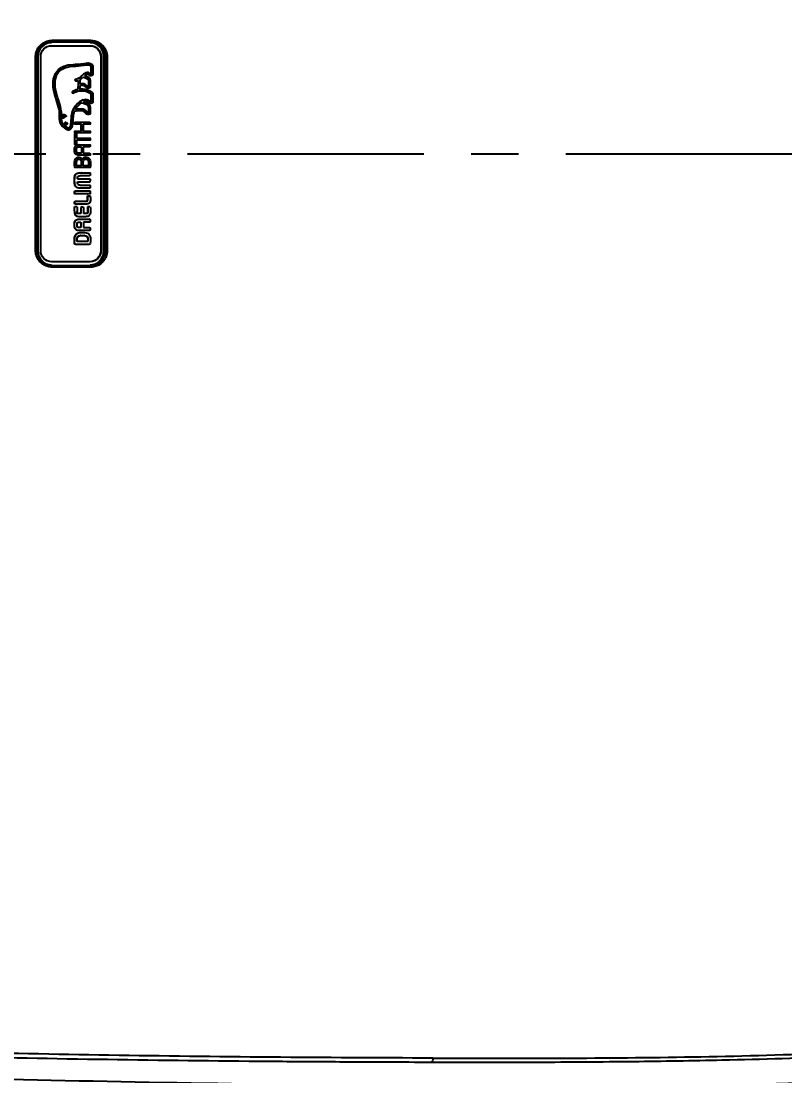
# Model space of a CAD drawing. Extents: x -2137 to 3740, y 68 to 2359.
# Drawn here: x -1369 to -1207.5, y 1499.8 to 1723 of the extents above; entities that cross this region are included whole.
import ezdxf

# ---------------------------------------------------------------- set-up
doc = ezdxf.new("R2010")
doc.units = 0
doc.header["$LTSCALE"] = 20
doc.header["$MEASUREMENT"] = 0
doc.linetypes.add('CENTER', pattern=[2, 1.25, -0.25, 0.25, -0.25])
doc.layers.get('0').update_dxf_attribs({"linetype": 'CONTINUOUS'})
doc.layers.get('DEFPOINTS').update_dxf_attribs({"linetype": 'CONTINUOUS'})
doc.layers.add('1', color=7, linetype='CONTINUOUS')
doc.layers.add('CENTER', color=2, linetype='CENTER')
doc.dimstyles.get("Standard").update_dxf_attribs({"dimtxt": 2.7, "dimasz": 2.5, "dimexe": 1.5, "dimexo": 1.5, "dimgap": 1.5, "dimtad": 1, "dimdec": 0, "dimlfac": 10, "dimzin": 0, "dimdsep": 46, "dimtxsty": 'Standard', "dimcen": 0, "dimclrt": 2, "dimadec": 0, "dimazin": 0, "dimtfac": 1, "dimtdec": 0, "dimtmove": 0, "dimatfit": 3, "dimfxl": 0, "dimtolj": 1, "dimtzin": 0, "dimarcsym": 0})

# ---------------------------------------------------------------- blocks, each defined once
blk = doc.blocks.new('A$Cca7b564f')
at = {"layer": '1', "color": 7, "linetype": 'Continuous'}
for p, q in [((149.54, 223.11), (157.73, 223.11)), ((146.57, 220.75), (146.57, 179.75)), ((146.65, 220.75), (146.65, 179.75)), ((147.26, 179.75), (147.26, 220.75)), ((153.39, 219.08), (154.1, 219.13)), ((153.43, 219.08), (153.39, 219.08)), ((153.43, 219.08), (154.14, 219.13)), ((153.47, 218.7), (154.16, 218.76)), ((154.14, 219.13), (154.1, 219.13)), ((155.17, 219.23), (156.96, 219.44)), ((155.21, 219.23), (155.17, 219.23)), ((155.21, 219.23), (157, 219.44)), ((155.26, 218.86), (157.04, 219.07)), ((157, 219.44), (156.96, 219.44)), ((159.97, 220.75), (159.97, 179.75)), ((160.01, 220.75), (159.97, 220.75)), ((160.01, 220.75), (160.01, 179.75)), ((160.62, 179.75), (160.62, 220.75)), ((157.89, 218.63), (157.89, 217.23)), ((157.93, 218.63), (157.89, 218.63)), ((157.93, 217.23), (157.89, 217.23)), ((157.93, 218.63), (157.93, 217.23)), ((158.29, 218.63), (158.29, 217.21)), ((154.73, 215.99), (154.69, 215.99)), ((155.78, 215.03), (155.74, 215.03)), ((156.9, 214.31), (156.86, 214.31)), ((157.36, 215.72), (157.36, 214.58)), ((157.4, 215.72), (157.36, 215.72)), ((157.4, 214.58), (157.36, 214.58)), ((157.4, 215.72), (157.4, 214.58)), ((157.74, 215.72), (157.74, 214.62)), ((154.02, 213.39), (153.98, 213.39)), ((155.06, 213.82), (155.02, 213.82)), ((157.26, 214.09), (157.22, 214.09)), ((157.89, 212.78), (157.89, 211.36)), ((157.93, 212.78), (157.89, 212.78)), ((157.93, 212.78), (157.93, 211.36)), ((158.29, 212.78), (158.29, 211.36)), ((157.4, 211.15), (157.36, 211.15)), ((157.4, 210.01), (157.36, 210.01)), ((157.36, 210.01), (157.36, 209.01)), ((157.4, 210.01), (157.4, 209.01)), ((157.74, 210.01), (157.74, 209.01)), ((157.93, 211.36), (157.89, 211.36)), ((151.29, 208.18), (151.25, 208.18)), ((151.25, 207.71), (151.25, 208.18)), ((151.29, 207.71), (151.25, 207.71)), ((151.29, 207.71), (151.29, 208.18)), ((151.65, 207.73), (151.65, 208.18)), ((152.4, 208.13), (152.36, 208.13)), ((156.87, 208.79), (156.83, 208.79)), ((157.4, 209.01), (157.36, 209.01)), ((152.22, 205.79), (152.19, 205.8)), ((152.23, 205.8), (152.19, 205.8)), ((152.26, 205.79), (152.22, 205.79)), ((152.26, 205.79), (152.23, 205.8)), ((152.44, 206.12), (152.4, 206.14)), ((152.48, 206.86), (152.44, 206.86)), ((152.48, 206.37), (152.44, 206.37)), ((152.6, 206.89), (152.57, 206.89)), ((153.62, 206.97), (153.59, 206.49)), ((153.63, 206.49), (153.59, 206.49)), ((153.66, 206.97), (153.62, 206.97)), ((153.66, 206.97), (153.63, 206.49)), ((154.02, 206.95), (153.99, 206.46)), ((154.49, 206.83), (154.45, 206.83)), ((154.45, 206.6), (154.45, 206.83)), ((154.49, 206.6), (154.45, 206.6)), ((154.49, 206.6), (154.49, 206.83)), ((154.57, 206.92), (154.53, 206.92)), ((154.57, 206.52), (154.53, 206.52)), ((154.57, 206.92), (157.66, 206.92)), ((155.88, 206.52), (154.57, 206.52)), ((155.84, 205.04), (155.84, 206.52)), ((155.88, 205.04), (155.88, 206.52)), ((157.66, 206.52), (156.24, 206.52)), ((156.24, 206.52), (156.24, 205.04)), ((157.75, 206.83), (157.75, 206.6)), ((154.49, 204.95), (154.45, 204.95)), ((154.45, 204.72), (154.45, 204.95)), ((154.49, 204.72), (154.45, 204.72)), ((154.49, 204.38), (154.45, 204.38)), ((154.45, 202.28), (154.45, 204.38)), ((154.49, 204.72), (154.49, 204.95)), ((154.49, 202.28), (154.49, 204.38)), ((154.56, 204.46), (154.52, 204.46)), ((154.57, 205.04), (154.53, 205.04)), ((154.57, 204.64), (154.53, 204.64)), ((154.56, 204.46), (154.74, 204.46)), ((154.57, 205.04), (155.88, 205.04)), ((157.66, 204.64), (154.57, 204.64)), ((154.82, 204.38), (154.82, 203.53)), ((154.82, 203.53), (157.67, 203.53)), ((157.67, 203.13), (154.82, 203.13)), ((154.82, 203.13), (154.82, 202.28)), ((156.24, 205.04), (157.66, 205.04)), ((157.75, 204.95), (157.75, 204.72)), ((157.75, 203.45), (157.75, 203.21)), ((154.46, 201.22), (154.42, 201.22)), ((154.46, 200.9), (154.42, 200.9)), ((154.49, 202.28), (154.45, 202.28)), ((154.56, 202.21), (154.52, 202.21)), ((154.74, 202.21), (154.56, 202.21)), ((154.64, 201.87), (154.6, 201.87)), ((155.36, 202.13), (155.32, 202.13)), ((155.36, 202.13), (157.67, 202.13)), ((155.36, 201.73), (155.89, 201.73)), ((155.85, 201.73), (155.85, 200.35)), ((155.89, 201.73), (155.89, 200.35)), ((157.67, 201.73), (156.24, 201.73)), ((156.24, 201.73), (156.24, 200.35)), ((157.75, 202.05), (157.75, 201.81)), ((154.68, 200.17), (154.64, 200.17)), ((155.36, 199.95), (155.32, 199.95)), ((155.89, 200.35), (155.36, 200.35)), ((157.67, 199.95), (155.36, 199.95)), ((156.24, 200.35), (157.67, 200.35)), ((156.77, 199.53), (156.73, 199.53)), ((157.75, 200.27), (157.75, 200.03)), ((154.46, 198.12), (154.42, 198.12)), ((154.49, 197.45), (154.45, 197.45)), ((154.62, 197.32), (154.58, 197.32)), ((157.61, 197.32), (154.62, 197.32)), ((155.88, 197.72), (154.83, 197.72)), ((155.88, 198.44), (155.84, 198.44)), ((155.84, 198.44), (155.84, 197.72)), ((155.88, 198.44), (155.88, 197.72)), ((156.24, 197.72), (156.24, 198.5)), ((157.4, 197.72), (156.24, 197.72)), ((157.4, 198.57), (157.36, 198.57)), ((155.01, 194.92), (157.56, 194.92)), ((155.01, 194.29), (157.56, 194.29)), ((157.56, 195.6), (155.62, 195.6)), ((155.85, 196.24), (155.81, 196.24)), ((155.85, 196.24), (157.56, 196.24)), ((157.75, 196.04), (157.75, 195.8)), ((157.75, 194.72), (157.75, 194.49)), ((154.44, 192.18), (154.4, 192.18)), ((154.4, 191.94), (154.4, 192.18)), ((154.48, 193.81), (154.44, 193.81)), ((154.44, 191.94), (154.44, 192.18)), ((154.63, 192.37), (154.59, 192.37)), ((154.63, 192.37), (157.54, 192.37)), ((155.62, 193.6), (157.56, 193.6)), ((155.85, 192.97), (155.81, 192.97)), ((157.56, 192.97), (155.85, 192.97)), ((157.74, 192.18), (157.74, 191.94)), ((157.75, 193.41), (157.75, 193.16)), ((154.44, 191.94), (154.4, 191.94)), ((154.44, 190.01), (154.4, 190.01)), ((154.4, 189.77), (154.4, 190.01)), ((154.44, 189.77), (154.4, 189.77)), ((154.44, 189.77), (154.44, 190.01)), ((154.63, 191.74), (154.59, 191.74)), ((157.54, 191.74), (154.63, 191.74)), ((157.22, 191.32), (157.18, 191.32)), ((157.18, 190.6), (157.18, 191.32)), ((157.22, 190.6), (157.18, 190.6)), ((157.22, 191.32), (157.72, 191.32)), ((157.22, 190.6), (157.22, 191.32)), ((157.72, 191.32), (157.72, 191.28)), ((154.42, 188.1), (154.38, 188.1)), ((154.41, 188.99), (154.42, 189.04)), ((154.45, 188.99), (154.41, 188.99)), ((154.46, 189.04), (154.42, 189.04)), ((154.45, 188.99), (154.46, 189.04)), ((154.98, 189.04), (154.46, 189.04)), ((154.63, 189.57), (154.59, 189.57)), ((156.74, 189.57), (154.63, 189.57)), ((154.98, 188.99), (154.97, 188.01)), ((154.98, 189.04), (154.98, 188.99)), ((155.76, 188.84), (155.72, 188.84)), ((155.72, 188.84), (155.72, 187.58)), ((155.76, 188.84), (155.76, 187.58)), ((155.96, 189.04), (155.92, 189.04)), ((156.9, 187.58), (156.3, 187.58)), ((157.22, 189.04), (157.18, 189.04)), ((157.18, 189.04), (157.18, 188.01)), ((157.22, 188.01), (157.18, 188.01)), ((157.73, 189.04), (157.22, 189.04)), ((157.22, 189.04), (157.22, 188.01)), ((157.73, 189.04), (157.74, 189)), ((154.42, 185.32), (154.38, 185.32)), ((155.3, 186.95), (156.9, 186.95)), ((155.39, 186.39), (157.56, 186.39)), ((155.39, 185.76), (155.76, 185.76)), ((155.72, 185.76), (155.72, 184.62)), ((155.76, 185.76), (155.76, 184.62)), ((157.56, 185.76), (156.31, 185.76)), ((156.31, 185.76), (156.31, 184.62)), ((154.42, 185.06), (154.38, 185.06)), ((154.69, 184.22), (154.65, 184.22)), ((157.56, 183.99), (155.39, 183.99)), ((155.76, 184.62), (155.72, 184.62)), ((156.31, 184.62), (157.56, 184.62)), ((154.67, 181.03), (154.63, 181.03)), ((157.52, 181.03), (154.67, 181.03)), ((157.23, 181.66), (154.98, 181.66)), ((155.74, 182.96), (155.7, 182.96)), ((156.52, 182.95), (156.48, 182.95)), ((157.24, 182.17), (157.2, 182.17)), ((160.01, 179.75), (159.97, 179.75)), ((157.73, 177.38), (149.54, 177.38))]:
    blk.add_line(p, q, dxfattribs=at)
for centre, major_axis, ratio, start_param, end_param in [((149.58, 224.25), (0, 0.3), 0.264534, 3.141593, 4.718609), ((161.23, 220.75), (0.3, 0), 0.006353, 1.307824, 3.141593), ((146.08, 179.75), (-0.3, 0), 0.005279, 1.839542, 3.141593), ((157.73, 176.25), (0, -0.3), 0.26146, 1.563892, 3.141593)]:
    blk.add_ellipse(centre, major_axis=major_axis, ratio=ratio, start_param=start_param, end_param=end_param, dxfattribs=at)
for points, knots in [([(91.56, 394.95), (91.98, 394.96), (93.34, 395), (96.14, 395.06), (100.47, 395.17), (106.33, 395.31), (113.71, 395.49), (122.61, 395.71), (133.05, 395.96), (145.04, 396.23), (158.6, 396.52), (173.76, 396.82), (190.52, 397.12), (208.95, 397.4), (229.06, 397.65), (250.95, 397.82), (274.7, 397.79), (300.4, 397.29), (327.99, 395.89), (357.19, 393.11), (387.85, 388.14), (419.61, 380.29), (452.27, 369.6), (485.51, 355.68), (518.58, 337.51), (550.11, 313.75), (577.38, 282.69), (596, 243.67), (600.39, 209.77), (599.21, 183.75), (596.19, 164.12), (588.25, 139.72), (572.76, 112.33), (547.83, 84.7), (513.32, 59.28), (471.36, 37.94), (427.88, 22.32), (388.83, 12.45), (358.53, 7.64), (337.57, 5.51), (323.01, 4.43), (308.63, 3.61), (288.26, 2.88), (259.11, 2.6), (221.62, 2.89), (178.21, 3.55), (137.75, 4.4), (108.72, 5.13), (95.29, 5.45), (91.56, 5.54)], [0, 0, 0, 0, 0.001119, 0.003576, 0.007371, 0.012506, 0.018979, 0.02679, 0.035938, 0.046425, 0.05825, 0.071413, 0.085913, 0.10175, 0.118924, 0.137435, 0.15728, 0.17846, 0.200993, 0.22488, 0.250117, 0.276698, 0.304621, 0.333888, 0.364502, 0.396462, 0.42976, 0.464381, 0.500343, 0.511789, 0.527896, 0.548652, 0.574047, 0.604076, 0.638738, 0.678033, 0.718519, 0.751229, 0.77616, 0.79331, 0.802684, 0.811893, 0.828579, 0.852743, 0.884394, 0.923538, 0.964679, 0.990168, 1, 1, 1, 1]), ([(304.63, 391.72), (308.37, 391.59), (315.74, 391.31), (326.65, 390.65), (337.21, 389.79), (347.43, 388.74), (357.3, 387.51), (366.82, 386.11), (375.97, 384.56), (384.76, 382.86), (400.36, 379.47), (424.16, 373.12), (457.12, 361.58), (485.82, 348.59), (515.76, 331.55), (546.08, 309.11), (573.78, 275.54), (589.45, 236.94), (593.7, 199.1), (589.33, 165.05), (578.8, 137.11), (566.26, 116.36), (549.58, 96.59), (527.86, 77.33), (502.92, 61.15), (474.59, 46.56), (445.2, 34.39), (415.39, 24.84), (389.48, 18.45), (367.22, 14.26), (342.91, 11.08), (317.48, 9.09), (293.54, 8.42), (271.98, 8.08), (251.5, 7.94), (237.34, 7.97), (229.95, 7.98)], [0, 0, 0, 0, 0.013632, 0.026844, 0.039636, 0.052011, 0.063969, 0.075511, 0.086638, 0.097352, 0.107654, 0.143885, 0.185511, 0.232509, 0.256269, 0.308634, 0.366526, 0.409252, 0.455718, 0.50111, 0.530534, 0.561832, 0.587262, 0.622725, 0.665169, 0.693167, 0.736588, 0.778758, 0.805081, 0.832178, 0.860065, 0.893414, 0.924466, 0.947353, 0.972531, 1, 1, 1, 1]), ([(146.16, 220.75), (146.18, 221), (146.21, 221.51), (146.47, 222.24), (146.86, 222.89), (147.37, 223.43), (147.94, 223.81), (148.52, 224.07), (149.09, 224.22), (149.47, 224.24), (149.66, 224.25)], [0, 0, 0, 0, 0.135511, 0.271849, 0.411596, 0.545473, 0.672653, 0.789787, 0.894801, 1, 1, 1, 1]), ([(146.38, 220.75), (146.38, 221.6), (146.74, 222.45), (147.94, 223.62), (148.76, 223.95), (149.58, 223.95)], [0, 0, 0, 0, 0.5, 0.5, 1, 1, 1, 1]), ([(149.66, 224.25), (151.02, 224.25), (153.74, 224.25), (156.45, 224.25), (157.81, 224.25)], [0, 0, 0, 0, 0.500231, 1, 1, 1, 1]), ([(157.73, 223.95), (158.04, 223.95), (158.68, 223.85), (159.54, 223.44), (160.21, 222.83), (160.64, 222.15), (160.88, 221.46), (160.93, 221), (160.93, 220.76), (160.93, 220.75)], [0, 0, 0, 0, 0.187818, 0.389346, 0.566936, 0.724267, 0.864271, 0.989376, 1, 1, 1, 1]), ([(157.81, 224.25), (158.11, 224.22), (158.69, 224.18), (159.47, 223.84), (160.1, 223.41), (160.73, 222.76), (161.11, 222.02), (161.29, 221.27), (161.3, 220.92), (161.31, 220.75)], [0, 0, 0, 0, 0.166105, 0.321356, 0.464124, 0.588876, 0.811375, 0.905746, 1, 1, 1, 1]), ([(146.38, 179.75), (146.38, 184.09), (146.38, 193.27), (146.38, 206.93), (146.38, 216.26), (146.38, 220.75)], [0, 0, 0, 0, 0.317848, 0.671539, 1, 1, 1, 1]), ([(151.25, 208.18), (151.24, 208.66), (151.25, 209.2), (151.15, 209.66), (151.02, 210.3), (150.81, 210.93), (150.61, 211.54), (150.36, 212.3), (150.12, 213.05), (149.99, 213.84), (149.75, 215.34), (149.88, 217.03), (151.05, 218.1), (151.7, 218.7), (152.54, 218.98), (153.39, 219.08)], [0, 0, 0, 0, 0.2, 0.2, 0.2, 0.4, 0.4, 0.4, 0.6, 0.6, 0.6, 0.8, 0.8, 0.8, 1, 1, 1, 1]), ([(151.29, 208.18), (151.28, 208.66), (151.29, 209.2), (151.19, 209.66), (151.06, 210.3), (150.85, 210.93), (150.65, 211.54), (150.4, 212.3), (150.16, 213.05), (150.03, 213.84), (149.79, 215.34), (149.92, 217.03), (151.09, 218.1), (151.74, 218.7), (152.58, 218.98), (153.43, 219.08)], [0, 0, 0, 0, 0.2, 0.2, 0.2, 0.4, 0.4, 0.4, 0.6, 0.6, 0.6, 0.8, 0.8, 0.8, 1, 1, 1, 1]), ([(157, 219.44), (157.36, 219.48), (157.76, 219.46), (158.04, 219.19), (158.19, 219.05), (158.29, 218.83), (158.29, 218.63)], [0, 0, 0, 0, 0.5, 0.5, 0.5, 1, 1, 1, 1]), ([(157.04, 219.07), (157.28, 219.1), (157.61, 219.1), (157.8, 218.92), (157.87, 218.85), (157.93, 218.73), (157.93, 218.63)], [0, 0, 0, 0, 0.5, 0.5, 0.5, 1, 1, 1, 1]), ([(151.65, 208.18), (151.64, 208.69), (151.65, 209.24), (151.54, 209.74), (151.41, 210.4), (151.2, 211.03), (150.99, 211.67), (150.75, 212.4), (150.51, 213.14), (150.39, 213.9), (150.17, 215.27), (150.26, 216.84), (151.33, 217.82), (151.92, 218.37), (152.7, 218.61), (153.47, 218.7)], [0, 0, 0, 0, 0.2, 0.2, 0.2, 0.4, 0.4, 0.4, 0.6, 0.6, 0.6, 0.8, 0.8, 0.8, 1, 1, 1, 1]), ([(157.89, 217.23), (157.89, 217.17), (157.87, 217.13), (157.71, 217.13), (157.52, 217.34), (157.18, 217.47), (156.96, 217.46), (156.76, 217.36), (156.42, 217.2), (156.16, 216.96), (155.88, 216.71), (155.54, 216.39), (155.18, 216.02), (154.69, 215.99)], [0, 0, 0, 0, 0.2, 0.2, 0.4, 0.4, 0.6, 0.6, 0.6, 0.8, 0.8, 0.8, 1, 1, 1, 1]), ([(157.93, 217.23), (157.93, 217.17), (157.91, 217.13), (157.75, 217.13), (157.56, 217.34), (157.22, 217.47), (157, 217.46), (156.8, 217.36), (156.46, 217.2), (156.2, 216.96), (155.92, 216.71), (155.58, 216.39), (155.22, 216.02), (154.73, 215.99)], [0, 0, 0, 0, 0.2, 0.2, 0.4, 0.4, 0.6, 0.6, 0.6, 0.8, 0.8, 0.8, 1, 1, 1, 1]), ([(158.29, 217.21), (158.29, 216.99), (158.2, 216.79), (157.68, 216.67), (157.53, 216.97), (157.3, 217.05), (157.18, 217.09), (157.06, 217.08), (156.81, 216.95), (156.67, 216.85), (156.54, 216.75)], [0, 0, 0, 0, 0.25, 0.25, 0.5, 0.5, 0.5, 0.75, 0.75, 1, 1, 1, 1]), ([(158.25, 217.21), (158.25, 216.99), (158.16, 216.79), (157.64, 216.67), (157.49, 216.97), (157.26, 217.05), (157.17, 217.08), (157.08, 217.08), (156.99, 217.05)], [0, 0, 0, 0, 0.363571, 0.363571, 0.727142, 0.727142, 0.727142, 1, 1, 1, 1]), ([(154.69, 215.99), (154.6, 215.98), (154.5, 215.94), (154.51, 215.75), (154.55, 215.7), (154.62, 215.68)], [0, 0, 0, 0, 0.614211, 0.614211, 1, 1, 1, 1]), ([(154.73, 215.99), (154.64, 215.98), (154.54, 215.94), (154.55, 215.71), (154.66, 215.65), (154.93, 215.67), (155.08, 215.71), (155.24, 215.77)], [0, 0, 0, 0, 0.333333, 0.333333, 0.666667, 0.666667, 1, 1, 1, 1]), ([(157.14, 214.57), (156.83, 214.9), (156.5, 215.05), (156.04, 215.05), (155.96, 215.05), (155.87, 215.04), (155.78, 215.03)], [0, 0, 0, 0, 0.5, 0.5, 0.5, 1, 1, 1, 1]), ([(156.86, 214.31), (156.61, 214.59), (156.37, 214.69), (156, 214.69), (155.93, 214.69), (155.85, 214.68), (155.78, 214.67)], [0, 0, 0, 0, 0.5, 0.5, 0.5, 1, 1, 1, 1]), ([(156.9, 214.31), (156.65, 214.59), (156.41, 214.69), (156.04, 214.69), (155.97, 214.69), (155.89, 214.68), (155.82, 214.67)], [0, 0, 0, 0, 0.5, 0.5, 0.5, 1, 1, 1, 1]), ([(157.4, 214.58), (157.4, 214.52), (157.35, 214.48), (157.24, 214.48), (157.18, 214.53), (157.14, 214.57)], [0, 0, 0, 0, 0.5, 0.5, 1, 1, 1, 1]), ([(157.74, 214.62), (157.74, 214.47), (157.71, 214.31), (157.52, 214.12), (157.38, 214.06), (157.26, 214.09)], [0, 0, 0, 0, 0.5, 0.5, 1, 1, 1, 1]), ([(153.98, 213.39), (153.9, 213.35), (153.86, 213.25), (153.94, 213.12), (153.99, 213.09), (154.03, 213.09)], [0, 0, 0, 0, 0.645838, 0.645838, 1, 1, 1, 1]), ([(154.02, 213.39), (153.94, 213.35), (153.9, 213.25), (154, 213.08), (154.11, 213.07), (154.19, 213.12)], [0, 0, 0, 0, 0.5, 0.5, 1, 1, 1, 1]), ([(154.19, 213.12), (154.49, 213.31), (154.97, 213.46), (155.31, 213.53), (156.17, 213.69), (157.01, 213.56), (157.76, 213.09), (157.88, 213.01), (157.93, 212.92), (157.93, 212.78)], [0, 0, 0, 0, 0.333333, 0.333333, 0.333333, 0.666667, 0.666667, 0.666667, 1, 1, 1, 1]), ([(155.36, 213.54), (156.19, 213.68), (157, 213.54), (157.72, 213.09), (157.84, 213.01), (157.89, 212.92), (157.89, 212.78)], [0, 0, 0, 0, 0.491652, 0.491652, 0.491652, 1, 1, 1, 1]), ([(155.4, 213.91), (156.28, 214.05), (157.14, 213.89), (157.91, 213.41), (158.13, 213.27), (158.25, 213.05), (158.25, 212.78)], [0, 0, 0, 0, 0.5, 0.5, 0.5, 1, 1, 1, 1]), ([(155.44, 213.91), (156.32, 214.05), (157.18, 213.89), (157.95, 213.41), (158.17, 213.27), (158.29, 213.05), (158.29, 212.78)], [0, 0, 0, 0, 0.5, 0.5, 0.5, 1, 1, 1, 1]), ([(156.2, 211.62), (155.88, 211.51), (155.58, 211.33), (155.34, 211.12), (154.59, 210.47), (153.93, 209.6), (153.75, 208.58), (153.67, 208.07), (153.65, 207.49), (153.62, 206.97)], [0, 0, 0, 0, 0.165771, 0.165771, 0.165771, 0.582885, 0.582885, 0.582885, 1, 1, 1, 1]), ([(157.65, 211.39), (156.98, 212.01), (155.98, 211.65), (155.38, 211.12), (154.63, 210.47), (153.97, 209.6), (153.79, 208.58), (153.71, 208.07), (153.69, 207.49), (153.66, 206.97)], [0, 0, 0, 0, 0.333333, 0.333333, 0.333333, 0.666667, 0.666667, 0.666667, 1, 1, 1, 1]), ([(158.06, 210.96), (158.01, 210.93), (157.95, 210.91), (157.69, 210.88), (157.48, 211.02), (157.36, 211.15)], [0, 0, 0, 0, 0.222413, 0.222413, 1, 1, 1, 1]), ([(158.29, 211.36), (158.29, 211.12), (158.14, 210.93), (157.73, 210.88), (157.52, 211.02), (157.4, 211.15)], [0, 0, 0, 0, 0.5, 0.5, 1, 1, 1, 1]), ([(157.93, 211.36), (157.93, 211.31), (157.9, 211.26), (157.79, 211.26), (157.69, 211.35), (157.65, 211.39)], [0, 0, 0, 0, 0.5, 0.5, 1, 1, 1, 1]), ([(152.13, 207.78), (152.09, 207.73), (152, 207.73), (151.95, 207.78), (151.79, 207.93), (151.65, 208.19), (151.79, 208.4), (151.87, 208.52), (151.99, 208.59), (152.17, 208.56), (152.2, 208.56), (152.23, 208.55)], [0, 0, 0, 0, 0.315047, 0.315047, 0.315047, 0.630095, 0.630095, 0.630095, 0.945142, 0.945142, 1, 1, 1, 1]), ([(152.17, 207.78), (152.13, 207.73), (152.04, 207.73), (151.99, 207.78), (151.83, 207.93), (151.69, 208.19), (151.83, 208.4), (151.91, 208.52), (152.03, 208.59), (152.34, 208.55), (152.56, 208.4), (152.63, 208.24)], [0, 0, 0, 0, 0.25, 0.25, 0.25, 0.5, 0.5, 0.5, 0.75, 0.75, 1, 1, 1, 1]), ([(152.4, 208.13), (152.36, 208.2), (152.24, 208.27), (152.12, 208.29), (152.08, 208.28), (151.99, 208.14), (152.1, 208.03), (152.16, 207.97)], [0, 0, 0, 0, 0.333333, 0.333333, 0.666667, 0.666667, 1, 1, 1, 1]), ([(152.36, 208.13), (152.32, 208.2), (152.2, 208.27), (152.12, 208.28), (152.11, 208.28), (152.09, 208.28)], [0, 0, 0, 0, 0.784478, 0.784478, 1, 1, 1, 1]), ([(154.35, 209.19), (154.26, 208.98), (154.19, 208.75), (154.15, 208.52), (154.06, 208.02), (154.05, 207.46), (154.02, 206.95)], [0, 0, 0, 0, 0.5, 0.5, 0.5, 1, 1, 1, 1]), ([(156.87, 208.79), (156.57, 209.18), (156.29, 209.32), (155.79, 209.35), (155.4, 209.37), (154.74, 209.32), (154.35, 209.19)], [0, 0, 0, 0, 0.5, 0.5, 0.5, 1, 1, 1, 1]), ([(157.14, 209.01), (156.78, 209.49), (156.41, 209.68), (155.81, 209.71), (155.4, 209.73), (154.97, 209.69), (154.57, 209.61)], [0, 0, 0, 0, 0.5, 0.5, 0.5, 1, 1, 1, 1]), ([(156.83, 208.79), (156.53, 209.18), (156.25, 209.32), (155.75, 209.35), (155.59, 209.36), (155.38, 209.35), (155.16, 209.34)], [0, 0, 0, 0, 0.705235, 0.705235, 0.705235, 1, 1, 1, 1]), ([(157.7, 209.01), (157.7, 208.87), (157.67, 208.73), (157.48, 208.55), (157.36, 208.52), (157.11, 208.54), (156.9, 208.67), (156.83, 208.79)], [0, 0, 0, 0, 0.333333, 0.333333, 0.666667, 0.666667, 1, 1, 1, 1]), ([(157.74, 209.01), (157.74, 208.87), (157.71, 208.73), (157.52, 208.55), (157.4, 208.52), (157.15, 208.54), (156.94, 208.67), (156.87, 208.79)], [0, 0, 0, 0, 0.333333, 0.333333, 0.666667, 0.666667, 1, 1, 1, 1]), ([(157.4, 209.01), (157.4, 208.95), (157.35, 208.9), (157.24, 208.9), (157.18, 208.97), (157.14, 209.01)], [0, 0, 0, 0, 0.5, 0.5, 1, 1, 1, 1]), ([(153.95, 206.46), (153.92, 206.07), (153.7, 205.52), (153.35, 205.33), (153.14, 205.21), (152.92, 205.24), (152.72, 205.36), (152.61, 205.42), (152.53, 205.51), (152.37, 205.67), (152.3, 205.74), (152.22, 205.79)], [0, 0, 0, 0, 0.25, 0.25, 0.25, 0.5, 0.5, 0.5, 0.75, 0.75, 1, 1, 1, 1]), ([(153.99, 206.46), (153.96, 206.07), (153.74, 205.52), (153.39, 205.33), (153.18, 205.21), (152.96, 205.24), (152.76, 205.36), (152.65, 205.42), (152.57, 205.51), (152.41, 205.67), (152.34, 205.74), (152.26, 205.79)], [0, 0, 0, 0, 0.25, 0.25, 0.25, 0.5, 0.5, 0.5, 0.75, 0.75, 1, 1, 1, 1]), ([(153.63, 206.49), (153.61, 206.23), (153.46, 205.79), (153.22, 205.66), (153.12, 205.61), (153.03, 205.63), (152.86, 205.73), (152.79, 205.8), (152.64, 205.96), (152.55, 206.05), (152.44, 206.12)], [0, 0, 0, 0, 0.25, 0.25, 0.25, 0.5, 0.5, 0.75, 0.75, 1, 1, 1, 1]), ([(152.48, 206.86), (152.5, 206.93), (152.58, 206.91), (152.71, 206.82), (152.81, 206.71), (152.84, 206.61)], [0, 0, 0, 0, 0.5, 0.5, 1, 1, 1, 1]), ([(152.84, 206.61), (152.86, 206.54), (152.85, 206.46), (152.75, 206.37), (152.66, 206.3), (152.59, 206.3)], [0, 0, 0, 0, 0.5, 0.5, 1, 1, 1, 1]), ([(153.59, 206.49), (153.57, 206.23), (153.42, 205.79), (153.18, 205.66), (153.08, 205.61), (152.99, 205.63), (152.88, 205.69), (152.86, 205.71), (152.84, 205.72)], [0, 0, 0, 0, 0.441818, 0.441818, 0.441818, 0.883637, 0.883637, 1, 1, 1, 1]), ([(154.81, 200.93), (154.81, 201.01), (154.81, 201.09), (154.81, 201.33), (154.82, 201.51), (154.94, 201.62)], [0, 0, 0, 0, 0.5, 0.5, 1, 1, 1, 1]), ([(155.36, 200.35), (155.24, 200.35), (155.08, 200.36), (154.82, 200.54), (154.81, 200.75), (154.81, 200.93)], [0, 0, 0, 0, 0.5, 0.5, 1, 1, 1, 1]), ([(154.42, 198.12), (154.4, 198.54), (154.47, 199.19), (154.86, 199.41), (155.12, 199.56), (155.58, 199.56), (155.8, 199.34)], [0, 0, 0, 0, 0.5, 0.5, 0.5, 1, 1, 1, 1]), ([(154.46, 198.12), (154.44, 198.54), (154.51, 199.19), (154.9, 199.41), (155.16, 199.56), (155.62, 199.56), (155.84, 199.34)], [0, 0, 0, 0, 0.5, 0.5, 0.5, 1, 1, 1, 1]), ([(154.82, 198.45), (154.88, 198.82), (154.91, 199.13), (155.38, 199.11), (155.74, 199.1), (155.9, 198.78), (155.88, 198.44)], [0, 0, 0, 0, 0.5, 0.5, 0.5, 1, 1, 1, 1]), ([(155.13, 199.09), (155.19, 199.11), (155.26, 199.11), (155.34, 199.11), (155.7, 199.1), (155.86, 198.78), (155.84, 198.44)], [0, 0, 0, 0, 0.151891, 0.151891, 0.151891, 1, 1, 1, 1]), ([(230.2, 8.88), (239.31, 8.86), (257.52, 8.83), (285.11, 9.08), (312.93, 9.77), (340.92, 11.66), (368.94, 15.31), (396.76, 20.87), (424.16, 28.41), (454.68, 38.99), (485.57, 52.58), (513.76, 68.87), (533.68, 83.69), (552.37, 100.86), (568.17, 120.21), (581.61, 145.65), (588.09, 166.86), (590.41, 183.43), (590.99, 191.81), (591.13, 196.02), (591.17, 198.44), (591.18, 199.64), (591.18, 200.25)], [0, 0, 0, 0, 0.062237, 0.124412, 0.186603, 0.24887, 0.311241, 0.373634, 0.435962, 0.498131, 0.586015, 0.65734, 0.711669, 0.748729, 0.823915, 0.874325, 0.936961, 0.968335, 0.984148, 0.992072, 0.996036, 1, 1, 1, 1]), ([(154.44, 193.81), (154.4, 194.07), (154.39, 194.34), (154.39, 194.85), (154.4, 195.15), (154.49, 195.65), (154.59, 195.88), (155.06, 196.23), (155.51, 196.24), (155.81, 196.24)], [0, 0, 0, 0, 0.25, 0.25, 0.5, 0.5, 0.75, 0.75, 1, 1, 1, 1]), ([(154.48, 193.81), (154.44, 194.07), (154.43, 194.34), (154.43, 194.85), (154.44, 195.15), (154.53, 195.65), (154.63, 195.88), (155.1, 196.23), (155.55, 196.24), (155.85, 196.24)], [0, 0, 0, 0, 0.25, 0.25, 0.5, 0.5, 0.75, 0.75, 1, 1, 1, 1]), ([(157.56, 196.24), (157.6, 196.24), (157.65, 196.22), (157.73, 196.15), (157.75, 196.1), (157.75, 196.04)], [0, 0, 0, 0, 0.5, 0.5, 1, 1, 1, 1]), ([(157.75, 195.8), (157.75, 195.75), (157.73, 195.71), (157.67, 195.63), (157.61, 195.6), (157.56, 195.6)], [0, 0, 0, 0, 0.5, 0.5, 1, 1, 1, 1]), ([(157.56, 194.92), (157.6, 194.92), (157.65, 194.9), (157.73, 194.83), (157.75, 194.78), (157.75, 194.72)], [0, 0, 0, 0, 0.5, 0.5, 1, 1, 1, 1]), ([(157.56, 194.29), (157.61, 194.29), (157.65, 194.3), (157.73, 194.38), (157.75, 194.43), (157.75, 194.49)], [0, 0, 0, 0, 0.5, 0.5, 1, 1, 1, 1]), ([(155.81, 192.97), (155.51, 192.97), (155.06, 192.98), (154.59, 193.32), (154.49, 193.55), (154.44, 193.81)], [0, 0, 0, 0, 0.5, 0.5, 1, 1, 1, 1]), ([(155.85, 192.97), (155.55, 192.97), (155.1, 192.98), (154.63, 193.32), (154.53, 193.55), (154.48, 193.81)], [0, 0, 0, 0, 0.5, 0.5, 1, 1, 1, 1]), ([(157.75, 193.16), (157.75, 193.1), (157.73, 193.05), (157.65, 192.98), (157.6, 192.97), (157.56, 192.97)], [0, 0, 0, 0, 0.5, 0.5, 1, 1, 1, 1]), ([(154.44, 190.01), (154.44, 190.12), (154.53, 190.21), (154.63, 190.21), (155.4, 190.21), (156.17, 190.2), (156.94, 190.2)], [0, 0, 0, 0, 0.5, 0.5, 0.5, 1, 1, 1, 1]), ([(157.54, 189.79), (157.4, 189.64), (157.18, 189.59), (156.99, 189.57), (156.91, 189.57), (156.82, 189.57), (156.74, 189.57)], [0, 0, 0, 0, 0.5, 0.5, 0.5, 1, 1, 1, 1]), ([(156.9, 190.2), (156.96, 190.2), (157.04, 190.2), (157.17, 190.31), (157.18, 190.5), (157.18, 190.6)], [0, 0, 0, 0, 0.5, 0.5, 1, 1, 1, 1]), ([(156.94, 190.2), (157, 190.2), (157.08, 190.2), (157.21, 190.31), (157.22, 190.5), (157.22, 190.6)], [0, 0, 0, 0, 0.5, 0.5, 1, 1, 1, 1]), ([(155.76, 187.58), (155.61, 187.58), (155.45, 187.58), (155.23, 187.58), (155.11, 187.57), (154.97, 187.7), (154.98, 187.91), (154.97, 188.01)], [0, 0, 0, 0, 0.333333, 0.333333, 0.666667, 0.666667, 1, 1, 1, 1]), ([(155.38, 187.58), (155.35, 187.58), (155.32, 187.58), (155.27, 187.58), (155.24, 187.58), (155.21, 187.58)], [0, 0, 0, 0, 0.433382, 0.433382, 1, 1, 1, 1]), ([(155.96, 189.04), (156.01, 189.04), (156.07, 189.04), (156.22, 189.03), (156.3, 188.94), (156.3, 188.83)], [0, 0, 0, 0, 0.5, 0.5, 1, 1, 1, 1]), ([(157.74, 189), (157.82, 188.68), (157.79, 188.1), (157.76, 187.79), (157.73, 187.28), (157.4, 186.9), (156.9, 186.95)], [0, 0, 0, 0, 0.5, 0.5, 0.5, 1, 1, 1, 1]), ([(157.22, 188.01), (157.22, 187.91), (157.21, 187.73), (157.11, 187.57), (156.98, 187.58), (156.9, 187.58)], [0, 0, 0, 0, 0.5, 0.5, 1, 1, 1, 1]), ([(157.18, 188.01), (157.18, 187.91), (157.17, 187.73), (157.09, 187.6), (157.04, 187.59), (156.98, 187.58)], [0, 0, 0, 0, 0.644382, 0.644382, 1, 1, 1, 1]), ([(154.38, 185.32), (154.39, 185.6), (154.41, 185.88), (154.78, 186.33), (155.07, 186.4), (155.35, 186.39)], [0, 0, 0, 0, 0.5, 0.5, 1, 1, 1, 1]), ([(154.42, 185.32), (154.43, 185.6), (154.45, 185.88), (154.82, 186.33), (155.11, 186.4), (155.39, 186.39)], [0, 0, 0, 0, 0.5, 0.5, 1, 1, 1, 1]), ([(154.97, 185.32), (154.96, 185.43), (154.97, 185.61), (155.14, 185.76), (155.28, 185.76), (155.39, 185.76)], [0, 0, 0, 0, 0.5, 0.5, 1, 1, 1, 1]), ([(157.56, 186.39), (157.58, 186.39), (157.61, 186.39), (157.67, 186.36), (157.69, 186.34), (157.73, 186.28), (157.75, 186.24), (157.75, 186.12), (157.75, 186.04), (157.75, 185.96)], [0, 0, 0, 0, 0.25, 0.25, 0.5, 0.5, 0.75, 0.75, 1, 1, 1, 1]), ([(154.63, 181.03), (154.49, 181.04), (154.42, 181.13), (154.41, 181.27), (154.39, 181.58), (154.37, 181.92), (154.39, 182.61), (154.5, 182.99), (155.01, 183.47), (155.4, 183.61), (155.72, 183.59)], [0, 0, 0, 0, 0.25, 0.25, 0.25, 0.5, 0.5, 0.75, 0.75, 1, 1, 1, 1]), ([(154.67, 181.03), (154.53, 181.04), (154.46, 181.13), (154.45, 181.27), (154.43, 181.58), (154.41, 181.92), (154.43, 182.61), (154.54, 182.99), (155.05, 183.47), (155.45, 183.61), (155.76, 183.59)], [0, 0, 0, 0, 0.25, 0.25, 0.25, 0.5, 0.5, 0.75, 0.75, 1, 1, 1, 1]), ([(155.76, 184.62), (155.64, 184.62), (155.51, 184.62), (155.28, 184.62), (155.12, 184.63), (154.97, 184.78), (154.97, 184.95), (154.97, 185.05)], [0, 0, 0, 0, 0.333333, 0.333333, 0.666667, 0.666667, 1, 1, 1, 1]), ([(155.76, 183.59), (156, 183.6), (156.25, 183.59), (156.49, 183.59), (156.96, 183.57), (157.41, 183.37), (157.62, 182.92)], [0, 0, 0, 0, 0.5, 0.5, 0.5, 1, 1, 1, 1]), ([(157.56, 184.62), (157.66, 184.62), (157.75, 184.54), (157.75, 184.35), (157.75, 184.27), (157.75, 184.18)], [0, 0, 0, 0, 0.5, 0.5, 1, 1, 1, 1]), ([(154.94, 181.66), (154.92, 181.82), (154.92, 181.98), (154.92, 182.36), (154.96, 182.61), (155.27, 182.9), (155.52, 182.96), (155.7, 182.96)], [0, 0, 0, 0, 0.333333, 0.333333, 0.666667, 0.666667, 1, 1, 1, 1]), ([(154.98, 181.66), (154.96, 181.82), (154.96, 181.98), (154.96, 182.36), (155, 182.61), (155.31, 182.9), (155.56, 182.96), (155.74, 182.96)], [0, 0, 0, 0, 0.333333, 0.333333, 0.666667, 0.666667, 1, 1, 1, 1]), ([(157.77, 181.93), (157.76, 181.71), (157.76, 181.49), (157.73, 181.14), (157.65, 181.02), (157.52, 181.03)], [0, 0, 0, 0, 0.5, 0.5, 1, 1, 1, 1]), ([(149.66, 176.24), (149.36, 176.27), (148.78, 176.32), (148, 176.65), (147.36, 177.09), (146.73, 177.74), (146.36, 178.48), (146.18, 179.22), (146.17, 179.57), (146.16, 179.74)], [0, 0, 0, 0, 0.166839, 0.322979, 0.466446, 0.591275, 0.81295, 0.906536, 1, 1, 1, 1]), ([(146.93, 177.96), (146.9, 178), (146.76, 178.23), (146.55, 178.65), (146.41, 179.23), (146.38, 179.59), (146.38, 179.75)], [0, 0, 0, 0, 0.070103, 0.428967, 0.751595, 1, 1, 1, 1]), ([(161.31, 179.74), (161.29, 179.5), (161.26, 179.01), (161.02, 178.31), (160.66, 177.68), (160.22, 177.18), (159.77, 176.83), (159.37, 176.6), (158.93, 176.42), (158.41, 176.27), (158.01, 176.25), (157.81, 176.24)], [0, 0, 0, 0, 0.131578, 0.263372, 0.394517, 0.523659, 0.62512, 0.702772, 0.778032, 0.888823, 1, 1, 1, 1]), ([(160.93, 179.75), (160.93, 179.45), (160.84, 178.82), (160.57, 178.24), (160.38, 177.95)], [0, 0, 0, 0, 0.46092, 1, 1, 1, 1]), ([(148.37, 176.78), (148.23, 176.84), (147.85, 177.03), (147.35, 177.41), (147.04, 177.79), (146.93, 177.96)], [0, 0, 0, 0, 0.235282, 0.675709, 1, 1, 1, 1]), ([(149.58, 176.55), (149.33, 176.55), (148.92, 176.6), (148.52, 176.72), (148.37, 176.78)], [0, 0, 0, 0, 0.60752, 1, 1, 1, 1]), ([(160.38, 177.95), (160.35, 177.91), (160.1, 177.55), (159.49, 177), (158.57, 176.61), (157.97, 176.55), (157.73, 176.55)], [0, 0, 0, 0, 0.049534, 0.421283, 0.764245, 1, 1, 1, 1]), ([(157.81, 176.24), (156.45, 176.24), (153.74, 176.24), (151.02, 176.24), (149.66, 176.24)], [0, 0, 0, 0, 0.499769, 1, 1, 1, 1]), ([(229.95, 7.98), (223.47, 8), (211.98, 8.04), (189.1, 8.2), (161.35, 8.51), (131.17, 9.1), (108.69, 9.68), (97.55, 10.01), (93.84, 10.12)], [0, 0, 0, 0, 0.141036, 0.249904, 0.499783, 0.749764, 0.916662, 1, 1, 1, 1]), ([(230.2, 8.89), (207.21, 8.96), (184.38, 9.13), (139.01, 9.86), (116.41, 10.41), (94.2, 11.12)], [0, 0, 0, 0, 0.5, 0.5, 1, 1, 1, 1])]:
    blk.add_open_spline(points, degree=3, knots=knots, dxfattribs=at)
for points, degree in [([(149.54, 223.75), (147.95, 223.75), (146.65, 222.4), (146.65, 220.75)], 3), ([(149.58, 223.95), (152.3, 223.95), (155.01, 223.95), (157.73, 223.95)], 3), ([(160.62, 220.75), (160.62, 222.4), (159.32, 223.75), (157.73, 223.75)], 3), ([(147.26, 220.75), (147.26, 222.05), (148.28, 223.11), (149.54, 223.11)], 3), ([(157.69, 223.11), (158.94, 223.11), (159.97, 222.05), (159.97, 220.75)], 3), ([(157.73, 223.11), (158.98, 223.11), (160.01, 222.05), (160.01, 220.75)], 3), ([(146.16, 179.74), (146.16, 184.3), (146.16, 193.41), (146.16, 207.08), (146.16, 216.19), (146.16, 220.75)], 3), ([(154.1, 219.13), (154.46, 219.15), (154.81, 219.18), (155.17, 219.23)], 3), ([(154.14, 219.13), (154.5, 219.15), (154.85, 219.18), (155.21, 219.23)], 3), ([(154.16, 218.76), (154.53, 218.77), (154.88, 218.8), (155.26, 218.86)], 3), ([(157, 219.07), (157.17, 219.09), (157.4, 219.09), (157.58, 219.02)], 3), ([(157.85, 218.79), (157.87, 218.74), (157.89, 218.68), (157.89, 218.63)], 3), ([(160.93, 220.75), (160.93, 216.19), (160.93, 207.08), (160.93, 193.41), (160.93, 184.3), (160.93, 179.75)], 3), ([(161.31, 220.75), (161.31, 216.19), (161.31, 207.08), (161.31, 193.41), (161.31, 184.3), (161.31, 179.74)], 3), ([(156.54, 216.75), (157.07, 216.64), (157.74, 216.38), (157.74, 215.72)], 3), ([(157.69, 216.76), (157.73, 216.76)], 1), ([(154.73, 215.66), (154.77, 215.66)], 1), ([(155.2, 215.77), (155.22, 215.14), (155.14, 214.44), (155.02, 213.82)], 3), ([(155.24, 215.77), (155.26, 215.14), (155.18, 214.44), (155.06, 213.82)], 3), ([(155.55, 214.62), (155.52, 214.38), (155.49, 214.14), (155.44, 213.91)], 3), ([(155.82, 214.67), (155.73, 214.66), (155.64, 214.64), (155.55, 214.62)], 3), ([(155.58, 215), (155.6, 215.31), (155.61, 215.64), (155.59, 215.95)], 3), ([(155.74, 215.03), (155.69, 215.02), (155.63, 215.01), (155.58, 215)], 3), ([(155.78, 215.03), (155.71, 215.02), (155.64, 215.01), (155.58, 215)], 3), ([(155.59, 215.95), (155.79, 216.09), (155.99, 216.27), (156.17, 216.43)], 3), ([(156.13, 216.43), (156.52, 216.38), (157.36, 216.25), (157.36, 215.72)], 3), ([(156.17, 216.43), (156.56, 216.38), (157.4, 216.25), (157.4, 215.72)], 3), ([(157.22, 214.09), (157.1, 214.11), (156.95, 214.22), (156.86, 214.31)], 3), ([(157.26, 214.09), (157.14, 214.11), (156.99, 214.22), (156.9, 214.31)], 3), ([(157.36, 214.58), (157.36, 214.53), (157.32, 214.48), (157.27, 214.48)], 3), ([(155.02, 213.82), (154.72, 213.75), (154.23, 213.57), (153.98, 213.39)], 3), ([(155.06, 213.82), (154.76, 213.75), (154.27, 213.57), (154.02, 213.39)], 3), ([(154.04, 213.09), (154.08, 213.09)], 1), ([(154.57, 209.61), (154.88, 210.13), (155.4, 210.68), (155.85, 211.03)], 3), ([(155.81, 211.03), (156.34, 210.95), (157.36, 210.7), (157.36, 210.01)], 3), ([(155.85, 211.03), (156.38, 210.95), (157.4, 210.7), (157.4, 210.01)], 3), ([(157.36, 211.15), (157.06, 211.43), (156.63, 211.43), (156.26, 211.28)], 3), ([(157.4, 211.15), (157.1, 211.43), (156.67, 211.43), (156.3, 211.28)], 3), ([(156.3, 211.28), (156.95, 211.16), (157.74, 210.79), (157.74, 210.01)], 3), ([(157.89, 211.36), (157.89, 211.32), (157.87, 211.29), (157.84, 211.27)], 3), ([(152.19, 205.8), (151.49, 206.18), (151.27, 206.94), (151.25, 207.71)], 3), ([(152.23, 205.8), (151.53, 206.18), (151.31, 206.94), (151.29, 207.71)], 3), ([(152.4, 206.14), (151.83, 206.45), (151.67, 207.1), (151.65, 207.73)], 3), ([(152.16, 207.97), (152.21, 207.92), (152.22, 207.84), (152.17, 207.78)], 3), ([(152.43, 208.07), (152.4, 208.08), (152.38, 208.1), (152.36, 208.13)], 3), ([(152.57, 208.06), (152.51, 208.03), (152.44, 208.07), (152.4, 208.13)], 3), ([(152.49, 208.05), (152.53, 208.05)], 1), ([(152.63, 208.24), (152.66, 208.18), (152.64, 208.09), (152.57, 208.06)], 3), ([(155.08, 209.69), (154.89, 209.67), (154.71, 209.65), (154.53, 209.61)], 3), ([(157.36, 209.01), (157.36, 208.96), (157.32, 208.91), (157.27, 208.9)], 3), ([(157.34, 208.53), (157.38, 208.53)], 1), ([(152.44, 206.37), (152.37, 206.51), (152.39, 206.72), (152.44, 206.86)], 3), ([(152.48, 206.37), (152.41, 206.51), (152.43, 206.72), (152.48, 206.86)], 3), ([(152.44, 206.86), (152.45, 206.9), (152.48, 206.91), (152.51, 206.91)], 3), ([(152.55, 206.3), (152.5, 206.28), (152.45, 206.32), (152.44, 206.37)], 3), ([(152.59, 206.3), (152.54, 206.28), (152.49, 206.32), (152.48, 206.37)], 3), ([(152.52, 206.29), (152.56, 206.29)], 1), ([(154.45, 206.83), (154.45, 206.88), (154.48, 206.92), (154.53, 206.92)], 3), ([(154.53, 206.52), (154.48, 206.52), (154.45, 206.55), (154.45, 206.6)], 3), ([(154.49, 206.83), (154.49, 206.88), (154.52, 206.92), (154.57, 206.92)], 3), ([(154.57, 206.52), (154.52, 206.52), (154.49, 206.55), (154.49, 206.6)], 3), ([(157.66, 206.92), (157.71, 206.92), (157.75, 206.88), (157.75, 206.83)], 3), ([(157.75, 206.6), (157.75, 206.55), (157.71, 206.52), (157.66, 206.52)], 3), ([(154.45, 204.95), (154.45, 205), (154.48, 205.04), (154.53, 205.04)], 3), ([(154.53, 204.64), (154.48, 204.64), (154.45, 204.68), (154.45, 204.72)], 3), ([(154.45, 204.38), (154.45, 204.42), (154.48, 204.46), (154.52, 204.46)], 3), ([(154.49, 204.95), (154.49, 205), (154.52, 205.04), (154.57, 205.04)], 3), ([(154.57, 204.64), (154.52, 204.64), (154.49, 204.68), (154.49, 204.72)], 3), ([(154.49, 204.38), (154.49, 204.42), (154.52, 204.46), (154.56, 204.46)], 3), ([(154.74, 204.46), (154.78, 204.46), (154.82, 204.42), (154.82, 204.38)], 3), ([(157.66, 205.04), (157.71, 205.04), (157.75, 205), (157.75, 204.95)], 3), ([(157.75, 204.72), (157.75, 204.68), (157.71, 204.64), (157.66, 204.64)], 3), ([(157.67, 203.53), (157.71, 203.53), (157.75, 203.5), (157.75, 203.45)], 3), ([(157.75, 203.21), (157.75, 203.17), (157.71, 203.13), (157.67, 203.13)], 3), ([(154.42, 201.22), (154.41, 201.43), (154.47, 201.71), (154.6, 201.87)], 3), ([(154.64, 200.17), (154.46, 200.35), (154.41, 200.66), (154.42, 200.9)], 3), ([(154.42, 200.9), (154.42, 201.01), (154.42, 201.12), (154.42, 201.22)], 3), ([(154.52, 202.21), (154.48, 202.21), (154.45, 202.24), (154.45, 202.28)], 3), ([(154.46, 201.22), (154.45, 201.43), (154.51, 201.71), (154.64, 201.87)], 3), ([(154.68, 200.17), (154.5, 200.35), (154.45, 200.66), (154.46, 200.9)], 3), ([(154.46, 200.9), (154.46, 201.01), (154.46, 201.12), (154.46, 201.22)], 3), ([(154.56, 202.21), (154.52, 202.21), (154.49, 202.24), (154.49, 202.28)], 3), ([(154.6, 201.87), (154.77, 202.09), (155.07, 202.13), (155.32, 202.13)], 3), ([(154.64, 201.87), (154.81, 202.09), (155.11, 202.13), (155.36, 202.13)], 3), ([(154.82, 202.28), (154.82, 202.24), (154.78, 202.21), (154.74, 202.21)], 3), ([(154.94, 201.62), (155.09, 201.73), (155.19, 201.72), (155.36, 201.73)], 3), ([(157.67, 202.13), (157.71, 202.13), (157.75, 202.1), (157.75, 202.05)], 3), ([(157.75, 201.81), (157.75, 201.77), (157.71, 201.73), (157.67, 201.73)], 3), ([(155.32, 199.95), (155.09, 199.95), (154.81, 200), (154.64, 200.17)], 3), ([(155.36, 199.95), (155.13, 199.95), (154.85, 200), (154.68, 200.17)], 3), ([(155.84, 199.34), (155.93, 199.27), (156.01, 199.14), (156.06, 199.01)], 3), ([(156.02, 199.01), (156.15, 199.33), (156.36, 199.52), (156.73, 199.53)], 3), ([(156.06, 199.01), (156.19, 199.33), (156.4, 199.52), (156.77, 199.53)], 3), ([(156.24, 198.5), (156.25, 198.87), (156.42, 199.12), (156.79, 199.13)], 3), ([(156.73, 199.53), (157.09, 199.55), (157.45, 199.41), (157.6, 199.04)], 3), ([(156.75, 199.13), (157.15, 199.15), (157.29, 198.93), (157.36, 198.57)], 3), ([(156.77, 199.53), (157.13, 199.55), (157.49, 199.41), (157.64, 199.04)], 3), ([(156.79, 199.13), (157.19, 199.15), (157.33, 198.93), (157.4, 198.57)], 3), ([(157.64, 199.04), (157.77, 198.75), (157.8, 198.25), (157.77, 197.93)], 3), ([(157.67, 200.35), (157.71, 200.35), (157.75, 200.32), (157.75, 200.27)], 3), ([(157.75, 200.03), (157.75, 199.99), (157.71, 199.95), (157.67, 199.95)], 3), ([(154.45, 197.45), (154.43, 197.67), (154.42, 197.89), (154.42, 198.12)], 3), ([(154.58, 197.32), (154.51, 197.32), (154.46, 197.38), (154.45, 197.45)], 3), ([(154.49, 197.45), (154.47, 197.67), (154.46, 197.89), (154.46, 198.12)], 3), ([(154.62, 197.32), (154.55, 197.32), (154.5, 197.38), (154.49, 197.45)], 3), ([(154.83, 197.72), (154.82, 197.94), (154.79, 198.27), (154.82, 198.45)], 3), ([(157.36, 198.57), (157.39, 198.31), (157.38, 197.99), (157.36, 197.72)], 3), ([(157.4, 198.57), (157.44, 198.31), (157.42, 197.99), (157.4, 197.72)], 3), ([(157.73, 197.45), (157.73, 197.38), (157.68, 197.32), (157.61, 197.32)], 3), ([(157.77, 197.93), (157.77, 197.77), (157.76, 197.61), (157.73, 197.45)], 3), ([(155.01, 194.92), (155.01, 195.09), (155.03, 195.36), (155.13, 195.46)], 3), ([(155.13, 193.74), (155.03, 193.85), (155.01, 194.12), (155.01, 194.29)], 3), ([(155.13, 195.46), (155.24, 195.57), (155.48, 195.59), (155.62, 195.6)], 3), ([(154.4, 192.18), (154.4, 192.29), (154.49, 192.37), (154.59, 192.37)], 3), ([(154.44, 192.18), (154.44, 192.29), (154.53, 192.37), (154.63, 192.37)], 3), ([(155.62, 193.6), (155.48, 193.61), (155.24, 193.63), (155.13, 193.74)], 3), ([(157.54, 192.37), (157.65, 192.37), (157.74, 192.29), (157.74, 192.18)], 3), ([(157.56, 193.6), (157.61, 193.6), (157.67, 193.57), (157.7, 193.53)], 3), ([(157.7, 193.53), (157.73, 193.49), (157.75, 193.45), (157.75, 193.41)], 3), ([(154.59, 191.74), (154.49, 191.74), (154.4, 191.83), (154.4, 191.94)], 3), ([(154.4, 190.01), (154.4, 190.03), (154.41, 190.06), (154.41, 190.08)], 3), ([(154.59, 189.57), (154.49, 189.57), (154.4, 189.66), (154.4, 189.77)], 3), ([(154.63, 191.74), (154.53, 191.74), (154.44, 191.83), (154.44, 191.94)], 3), ([(154.63, 189.57), (154.53, 189.57), (154.44, 189.66), (154.44, 189.77)], 3), ([(154.63, 190.21), (154.59, 190.21)], 1), ([(157.74, 191.94), (157.74, 191.83), (157.65, 191.74), (157.54, 191.74)], 3), ([(157.77, 190.54), (157.77, 190.27), (157.73, 190), (157.54, 189.79)], 3), ([(157.72, 191.28), (157.76, 191.02), (157.77, 190.81), (157.77, 190.54)], 3), ([(154.38, 188.1), (154.37, 187.46), (154.56, 186.93), (155.26, 186.95)], 3), ([(154.38, 188.1), (154.38, 188.4), (154.39, 188.7), (154.41, 188.99)], 3), ([(154.42, 188.1), (154.41, 187.46), (154.6, 186.93), (155.3, 186.95)], 3), ([(154.42, 188.1), (154.42, 188.4), (154.43, 188.7), (154.45, 188.99)], 3), ([(155.92, 189.04), (155.81, 189.03), (155.73, 188.95), (155.72, 188.84)], 3), ([(155.96, 189.04), (155.85, 189.03), (155.77, 188.95), (155.76, 188.84)], 3), ([(156.3, 188.83), (156.3, 188.41), (156.3, 188), (156.3, 187.58)], 3), ([(154.38, 185.06), (154.38, 185.15), (154.38, 185.24), (154.38, 185.32)], 3), ([(154.42, 185.06), (154.42, 185.15), (154.42, 185.24), (154.42, 185.32)], 3), ([(154.97, 185.05), (154.97, 185.14), (154.97, 185.23), (154.97, 185.32)], 3), ([(157.56, 186.39), (157.52, 186.39)], 1), ([(157.75, 185.96), (157.75, 185.85), (157.66, 185.77), (157.56, 185.76)], 3), ([(154.65, 184.22), (154.43, 184.43), (154.38, 184.77), (154.38, 185.06)], 3), ([(154.69, 184.22), (154.47, 184.43), (154.42, 184.77), (154.42, 185.06)], 3), ([(155.39, 183.99), (155.16, 183.98), (154.85, 184.05), (154.69, 184.22)], 3), ([(155.31, 183.99), (155.35, 183.99)], 1), ([(155.72, 184.62), (155.63, 184.62), (155.54, 184.62), (155.45, 184.62)], 3), ([(155.72, 183.59), (155.84, 183.59), (155.95, 183.59), (156.06, 183.59)], 3), ([(157.75, 184.18), (157.75, 184.08), (157.66, 183.99), (157.56, 183.99)], 3), ([(155.74, 182.96), (155.99, 182.96), (156.28, 182.97), (156.52, 182.95)], 3), ([(156.12, 182.97), (156.24, 182.97), (156.37, 182.96), (156.48, 182.95)], 3), ([(156.48, 182.95), (156.91, 182.93), (157.23, 182.63), (157.2, 182.17)], 3), ([(156.52, 182.95), (156.95, 182.93), (157.27, 182.63), (157.24, 182.17)], 3), ([(157.2, 182.17), (157.19, 182), (157.19, 181.83), (157.19, 181.66)], 3), ([(157.24, 182.17), (157.23, 182), (157.23, 181.83), (157.23, 181.66)], 3), ([(157.62, 182.92), (157.75, 182.65), (157.8, 182.23), (157.77, 181.93)], 3), ([(146.65, 179.75), (146.65, 178.1), (147.95, 176.75), (149.54, 176.75)], 3), ([(149.54, 177.38), (148.28, 177.38), (147.26, 178.44), (147.26, 179.75)], 3), ([(159.97, 179.75), (159.97, 178.44), (158.94, 177.38), (157.69, 177.38)], 3), ([(157.73, 176.75), (159.32, 176.75), (160.62, 178.1), (160.62, 179.75)], 3), ([(160.01, 179.75), (160.01, 178.44), (158.98, 177.38), (157.73, 177.38)], 3), ([(157.73, 176.55), (155.01, 176.55), (152.3, 176.55), (149.58, 176.55)], 3), ([(230.2, 8.88), (230.18, 8.46), (230.06, 8.03), (229.95, 7.98)], 3)]:
    blk.add_open_spline(points, degree=degree, dxfattribs=at)
for points, weights in [([(157.81, 224.25), (157.81, 224.07), (157.78, 223.95), (157.73, 223.95)], [1.11747511215, 0.926372694413, 0.968426900637, 1.24363773083]), ([(146.16, 220.75), (146.3, 220.75), (146.38, 220.75), (146.38, 220.75)], [1.06900236032, 0.950148442696, 0.984835509057, 1.1730635594]), ([(161.31, 179.74), (161.1, 179.74), (160.93, 179.74), (160.93, 179.75)], [1.24353932749, 0.918809222026, 0.918820224544, 1.24357233504]), ([(149.66, 176.24), (149.66, 176.42), (149.63, 176.55), (149.58, 176.55)], [1.17303411266, 0.942323155526, 0.942321962453, 1.17303053344])]:
    blk.add_rational_spline(points, weights, degree=3, dxfattribs=at)
blk = doc.blocks.new('*D19')
at = {"color": 3, "lineweight": -2}
for p, q in [((-1512.14, 1696.7), (-1512.14, 1973.13)), ((-912.4, 1696.7), (-912.4, 1973.13)), ((-1488.14, 1967.13), (-936.4, 1967.13))]:
    blk.add_line(p, q, dxfattribs=at)
at = {"color": 3}
for points in [[(-1488.14, 1971.13), (-1488.14, 1963.13), (-1512.14, 1967.13)], [(-936.4, 1971.13), (-936.4, 1963.13), (-912.4, 1967.13)]]:
    blk.add_solid(points, dxfattribs=at)
at = {"layer": 'DEFPOINTS', "color": 0}
for p in [(-912.4, 1967.13), (-1512.14, 1694.9), (-912.4, 1694.9)]:
    blk.add_point(p, dxfattribs=at)
at = {"color": 2, "insert": (-1212.27, 1991.13), "char_height": 24, "attachment_point": 5}
blk.add_mtext('\\A1;600', dxfattribs=at)
blk = doc.blocks.new('*D20')
at = {"color": 3, "lineweight": -2}
for p, q in [((-1252.37, 1894.55), (-804.04, 1894.55)), ((-810.04, 1870.55), (-810.04, 1718.9)), ((-810.04, 1519.25), (-810.04, 1670.9)), ((-1252.37, 1495.25), (-804.04, 1495.25))]:
    blk.add_line(p, q, dxfattribs=at)
at = {"color": 3}
for points in [[(-814.04, 1870.55), (-806.04, 1870.55), (-810.04, 1894.55)], [(-814.04, 1519.25), (-806.04, 1519.25), (-810.04, 1495.25)]]:
    blk.add_solid(points, dxfattribs=at)
at = {"layer": 'DEFPOINTS', "color": 0}
for p in [(-1254.17, 1894.55), (-810.04, 1894.55), (-1254.17, 1495.25)]:
    blk.add_point(p, dxfattribs=at)
at = {"color": 2, "insert": (-810.04, 1694.9), "char_height": 24, "attachment_point": 5}
blk.add_mtext('\\A1;400', dxfattribs=at)

msp = doc.modelspace()

# ---------------------------------------------------------------- linework, layer by layer
at = {"layer": 'CENTER', "color": 2, "linetype": 'CENTER', "ltscale": 2}
msp.add_line((-1573.83, 1694.9), (-862.69, 1694.9), dxfattribs=at)

# ---------------------------------------------------------------- block references
msp.add_blockref('A$Cca7b564f', (-1512.14, 1494.66))

# ---------------------------------------------------------------- dimensions: what is measured, and where the dimension line sits
dim = msp.add_linear_dim(base=(-912.4, 1967.13), p1=(-1512.14, 1694.9), p2=(-912.4, 1694.9), dimstyle='Standard', override={"dimscale": 1.2, "dimtxt": 20, "dimasz": 20, "dimexe": 5, "dimgap": 10, "dimlfac": 1, "dimzin": 8, "dimclrd": 3, "dimclre": 3, "dimazin": 2})
dim.commit()
dim.dimension.update_dxf_attribs({"geometry": '*D19', "text_midpoint": (-1212.27, 1991.13)})
dim = msp.add_linear_dim(base=(-810.04, 1894.55), p1=(-1254.17, 1495.25), p2=(-1254.17, 1894.55), angle=90, text='400', dimstyle='Standard', override={"dimscale": 1.2, "dimtxt": 20, "dimasz": 20, "dimexe": 5, "dimgap": 10, "dimtih": 1, "dimtoh": 1, "dimlfac": 1, "dimzin": 12, "dimclrd": 3, "dimclre": 3, "dimazin": 2, "dimarcsym": 1})
dim.commit()
dim.dimension.update_dxf_attribs({"geometry": '*D20', "text_midpoint": (-810.04, 1694.9), "dimtype": 160})

# ---------------------------------------------------------------- leaders
at = {"layer": '1'}
msp.add_leader([(-1581.04, 1645.64), (-1420.91, 1328.22), (-0.1, 1328.22)], dimstyle='Standard', override={"dimtxt": 30, "dimasz": 50, "dimexe": 10, "dimexo": 5, "dimgap": 10, "dimtad": 0, "dimtih": 1, "dimtoh": 1, "dimdec": 0, "dimlfac": 1, "dimrnd": 0.5, "dimzin": 8, "dimclrd": 7, "dimclre": 3, "dimtdec": 0, "dimarcsym": 1}, dxfattribs=at)

doc.saveas('drawing.dxf')
